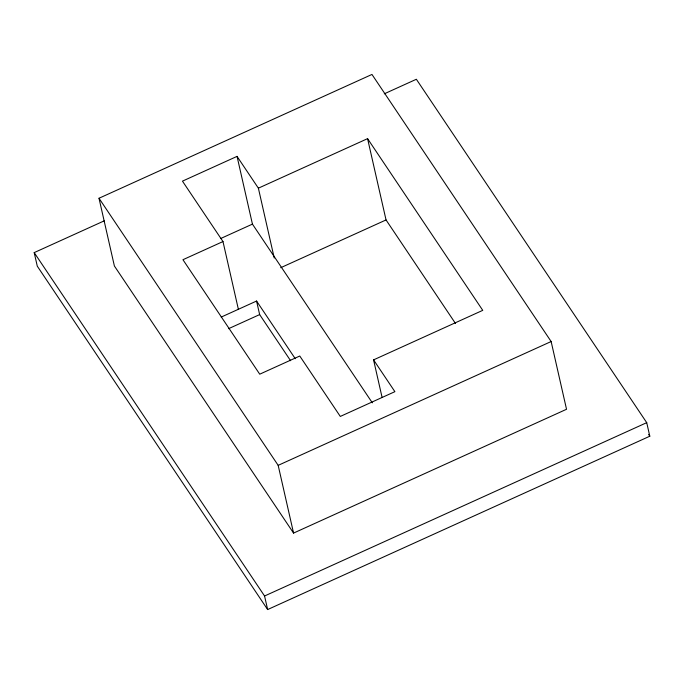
<?xml version="1.0" encoding="UTF-8"?>
<svg xmlns="http://www.w3.org/2000/svg" width="684" height="684" viewBox="0 0 684 684"><rect width="100%" height="100%" fill="white"/><g stroke="black" fill="none" stroke-linecap="round" stroke-linejoin="round"><path stroke-width="1.03" d="M99 198.257L371.968 74.445L551.142 341.53L566.532 409.271L293.564 533.084L114.39 265.999L99 198.257L278.174 465.351L293.564 533.084M274.241 257.996L258.381 188.177L237.049 156.38L182.457 181.14L222.984 241.555L238.374 309.296M384.271 93.819L416.359 79.267L646.722 422.661L649.8 436.212L267.641 609.555L37.278 266.153L34.2 252.61L104.216 220.855M258.381 188.177L367.573 138.647L482.75 310.348L373.567 359.878L382.082 397.387M220.838 238.451L252.439 224.121L237.049 156.38M222.984 241.555L182.944 259.715L259.732 374.182L299.772 356.022L340.299 416.436L394.89 391.667L373.567 359.878M280.714 267.709L386.041 219.94L367.573 138.647M221.214 317.077L256.568 301.037L295.266 358.715M228.593 328.671L259.646 314.589L256.568 301.037M278.174 465.351L551.142 341.53M267.641 609.555L264.563 596.003L646.722 422.661M648.612 434.434L649.8 436.212M386.041 219.94L455.501 323.489M252.439 224.121L372.327 402.833M259.646 314.589L290.606 360.724M34.2 252.61L264.563 596.003"/></g></svg>
